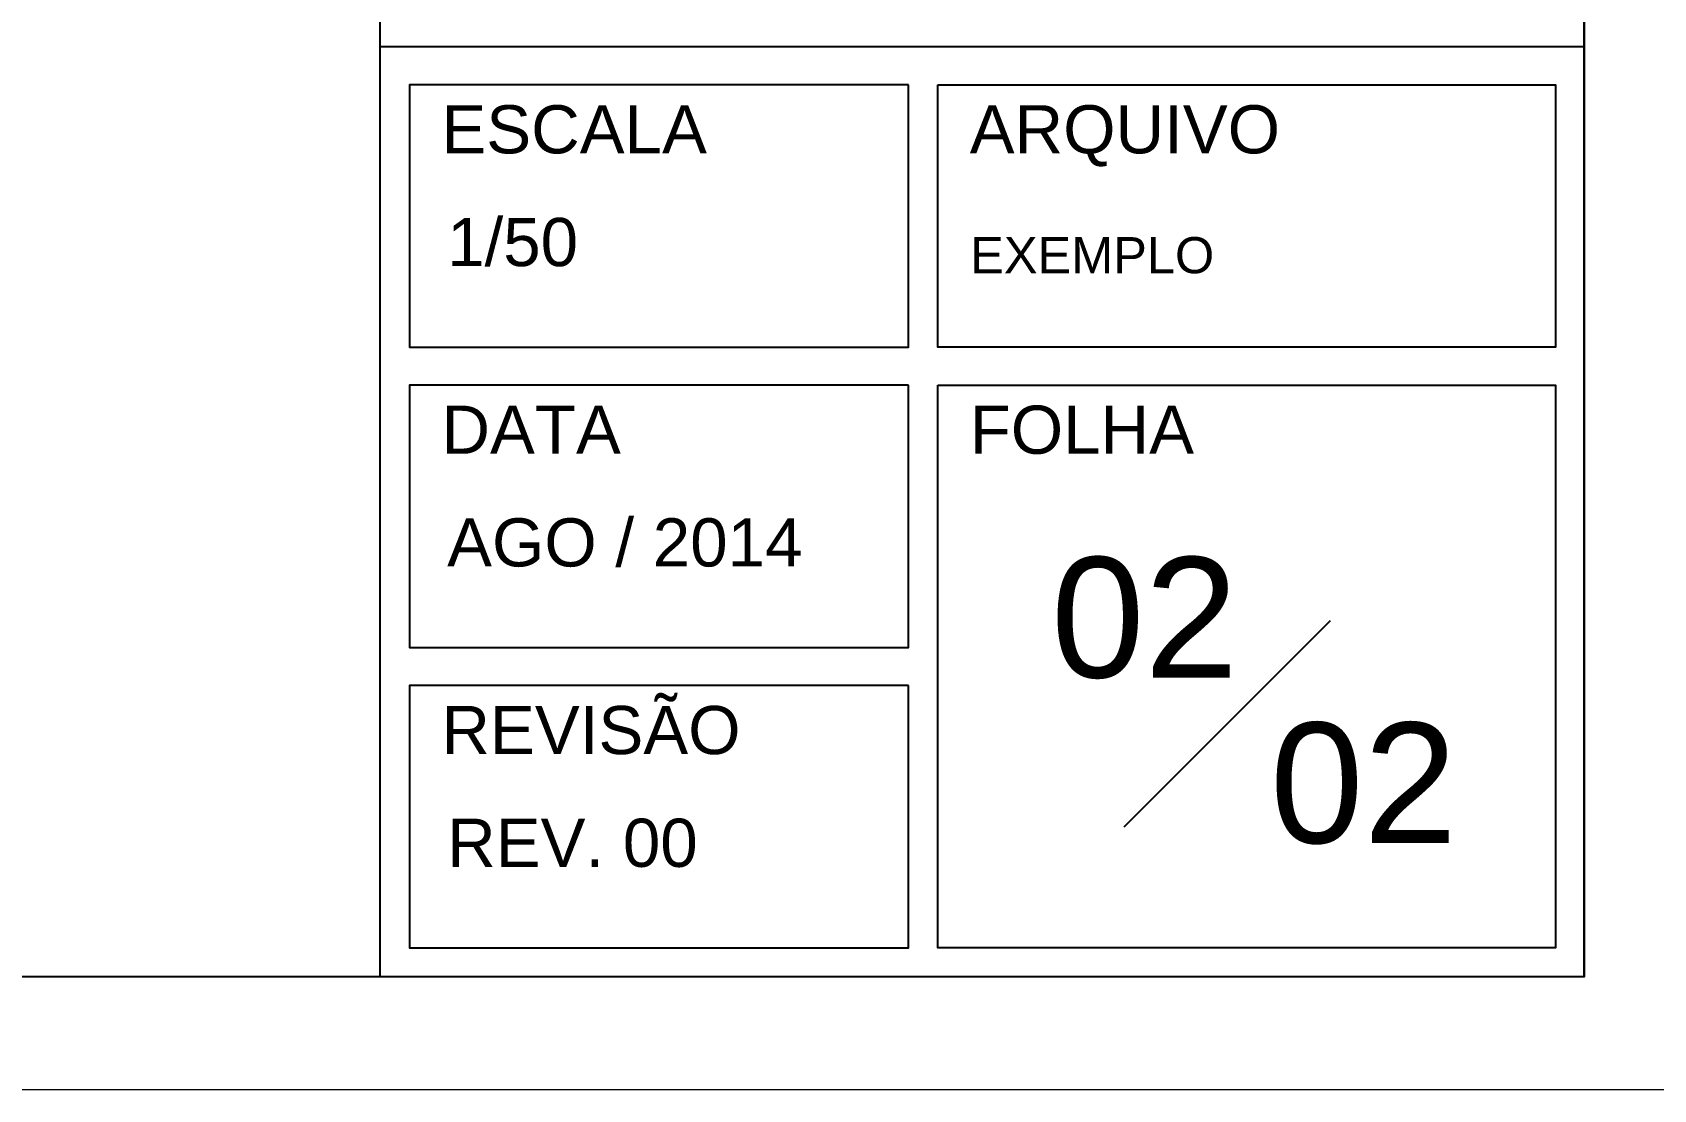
# Model space of a CAD drawing. Extents: x 126968 to 132038, y -1805 to 3860.
# Drawn here: x 129625.6 to 129805.4, y -1805.2 to -1687.9 of the extents above; entities that cross this region are included whole.
import ezdxf

# ---------------------------------------------------------------- set-up
doc = ezdxf.new("R2010")
doc.units = 0
doc.header["$MEASUREMENT"] = 0
for name, color, linetype in [('ARQ-CARIMBO', 1, 'CONTINUOUS'), ('PENA01', 1, 'CONTINUOUS'), ('PENA02', 2, 'CONTINUOUS'), ('PENA03', 3, 'CONTINUOUS'), ('PENA04', 4, 'CONTINUOUS'), ('Pena05', 5, 'CONTINUOUS')]:
    doc.layers.add(name, color=color, linetype=linetype)
doc.layers.add('PENA 03', color=3, linetype='CONTINUOUS', lineweight=15)
doc.layers.add('PENA 05', color=5, linetype='CONTINUOUS', lineweight=25)
doc.styles.add('Arial', font='arial.ttf', dxfattribs={"height": 0.3125})

msp = doc.modelspace()

# ---------------------------------------------------------------- linework, layer by layer
at = {"layer": 'PENA 03'}
msp.add_lwpolyline([(129067.743, -1805.203), (129810.243, -1805.203), (129810.243, -1280.203), (129067.743, -1280.203)], close=True, dxfattribs=at)
at = {"layer": 'PENA 05'}
for p, q in [((129664.149, -1295.921), (129664.149, -1792.703)), ((129797.743, -1792.703), (129797.743, -1295.921))]:
    msp.add_line(p, q, dxfattribs=at)
msp.add_lwpolyline([(129110.243, -1292.703), (129797.743, -1292.703), (129797.743, -1792.703), (129110.243, -1792.703)], close=True, dxfattribs=at)
at = {"layer": 'PENA01'}
for points in [[(129722.786, -1693.741), (129667.421, -1693.741), (129667.421, -1722.862), (129722.786, -1722.862)], [(129726.025, -1693.741), (129794.537, -1693.741), (129794.537, -1722.862), (129726.025, -1722.862)], [(129722.786, -1727.058), (129667.421, -1727.058), (129667.421, -1756.179), (129722.786, -1756.179)], [(129726.025, -1727.058), (129794.537, -1727.058), (129794.537, -1789.496), (129726.025, -1789.496)], [(129722.786, -1760.375), (129667.421, -1760.375), (129667.421, -1789.496), (129722.786, -1789.496)]]:
    msp.add_lwpolyline(points, close=True, dxfattribs=at)
at = {"layer": 'PENA03', "color": 3}
msp.add_line((129746.695, -1776.062), (129769.598, -1753.159), dxfattribs=at)
at = {"layer": 'Pena05', "color": 5}
msp.add_line((129797.743, -1689.545), (129664.149, -1689.545), dxfattribs=at)

# ---------------------------------------------------------------- texts
at = {"layer": 'ARQ-CARIMBO', "insert": (129729.63, -1710.645), "char_height": 4.00781, "width": 288.55301, "attachment_point": 1, "style": 'Arial'}
msp.add_mtext('{\\fArial|b0|i0|c0|p34;EXEMPLO}', dxfattribs=at)
at = {"layer": 'PENA02', "color": 2, "style": 'Arial'}
for s, p in [('ESCALA', (129670.968, -1701.361)), ('ARQUIVO', (129729.573, -1701.361)), ('DATA', (129670.968, -1734.678)), ('FOLHA', (129729.573, -1734.678)), ('REVISÃO', (129670.968, -1767.995))]:
    msp.add_text(s, height=5.3438, dxfattribs=at).set_placement(p)
at = {"layer": 'PENA03', "color": 3, "style": 'Arial'}
for s, p in [('1/50', (129671.605, -1713.865)), ('AGO / 2014', (129671.605, -1747.182)), ('REV. 00', (129671.605, -1780.499))]:
    msp.add_text(s, height=5.3438, dxfattribs=at).set_placement(p)
at = {"layer": 'PENA04', "color": 4, "style": 'Arial'}
for p in [(129738.589, -1759.502), (129762.881, -1777.857)]:
    msp.add_text('02', height=13.3594, dxfattribs=at).set_placement(p)

doc.saveas('drawing.dxf')
